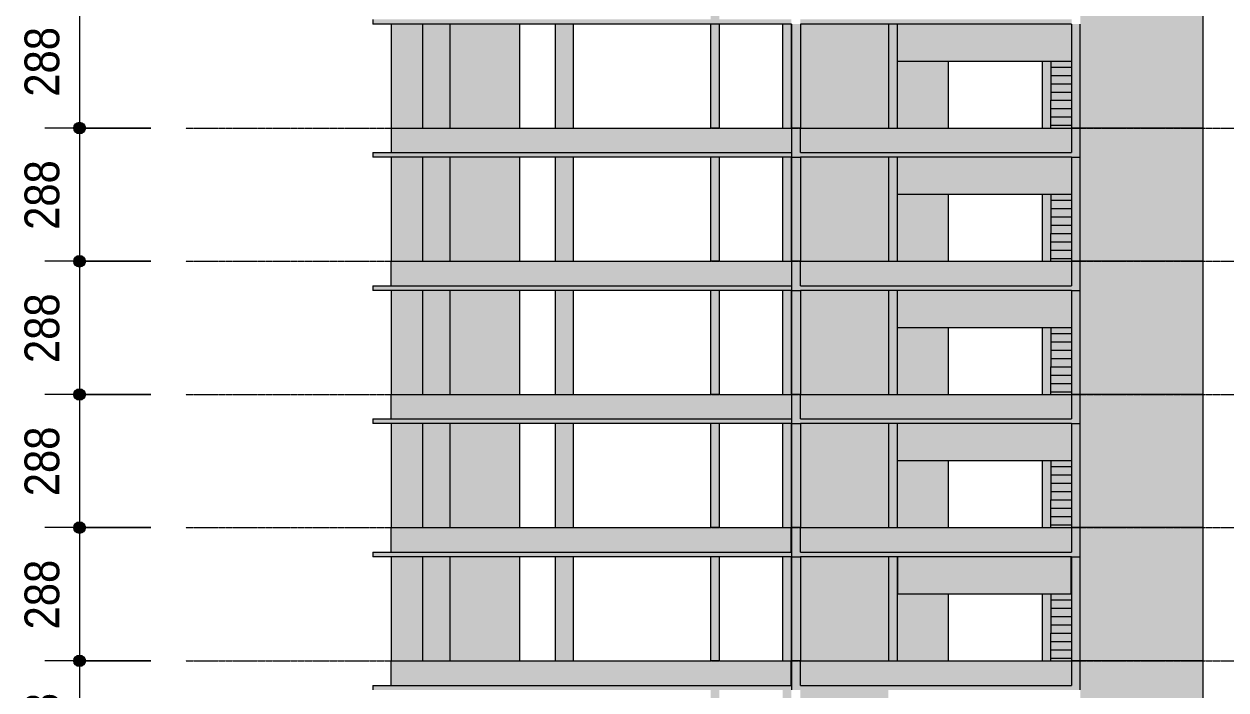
# Model space of a CAD drawing. Header units: centimetres. Extents: x -1968 to 25888, y -1244 to 84208.
# Drawn here: x 12462 to 15060, y 79098 to 80538 of the extents above; entities that cross this region are included whole.
import ezdxf

# ---------------------------------------------------------------- set-up
doc = ezdxf.new("R2010")
doc.units = ezdxf.units.CM
doc.linetypes.add('Centro', pattern=[3.175, 0.635, -0.47625, 1.5875, -0.47625])
for name, color, linetype, lineweight in [('A-ANNO-DIMS', 7, 'Continuous', 9), ('A-ANNO-DIMS-500', 7, 'Continuous', 9), ('A-FLOR', 7, 'Continuous', 18), ('A-FLOR-LEVL', 7, 'Continuous', 9), ('S-BEAM', 7, 'Continuous', 18), ('S-COLS', 7, 'Continuous', 18), ('S-STRS', 7, 'Continuous', 9)]:
    doc.layers.add(name, color=color, linetype=linetype, lineweight=lineweight)
doc.styles.add('Fira Sans_4', font='', dxfattribs={"width": 0.9, "height": 75})
doc.styles.get('Fira Sans_4').set_extended_font_data('Fira Sans')
doc.dimstyles.new('PED_R80_1_5mm_ACIMA_As_ESQ__R00_7', dxfattribs={"dimscale": 30.48, "dimtxt": 102.298456, "dimasz": 3.28084, "dimexe": 2.46063, "dimexo": 2.46063, "dimgap": 0.492126, "dimtad": 1, "dimdec": 1, "dimrnd": 0.5, "dimdsep": 46, "dimtxsty": 'Fira Sans_4', "dimblk1": 'DOTSMALL', "dimblk2": 'DOTSMALL', "dimsah": 1, "dimcen": 0.09, "dimdle": 4.92126, "dimazin": 0, "dimtfac": 1, "dimtdec": 4, "dimtix": 1, "dimtmove": 0, "dimatfit": 3, "dimfxl": 1, "dimtvp": 1, "dimtolj": 1, "dimtzin": 0, "dimarcsym": 2})

# ---------------------------------------------------------------- blocks, each defined once
blk = doc.blocks.new('DIMBLOCK426-CT103 - CORTE ESQ_ TIPO')
at = {"layer": 'A-ANNO-DIMS-500', "true_color": 0x000032}
h = blk.add_hatch(color=178, dxfattribs=at)
edge = h.paths.add_edge_path(flags=0)
edge.add_arc((12582.5, 80601), 12.5, 0, 360)
h = blk.add_hatch(color=178, dxfattribs=at)
edge = h.paths.add_edge_path(flags=0)
edge.add_arc((12582.5, 80313), 12.5, 0, 360)
at = {"layer": 'A-ANNO-DIMS-500', "color": 178, "true_color": 0x000032}
for p, q in [((12736.8, 80601), (12507.5, 80601)), ((12582.5, 80601), (12582.5, 80313)), ((12582.5, 80601), (12736.8, 80601)), ((12736.8, 80313), (12507.5, 80313)), ((12582.5, 80313), (12736.8, 80313))]:
    blk.add_line(p, q, dxfattribs=at)
for centre in [(12582.5, 80601), (12582.5, 80313)]:
    blk.add_circle(centre, 12.5, dxfattribs=at)
at = {"layer": 'A-ANNO-DIMS-500', "color": 0, "insert": (12463.6, 80380.9), "char_height": 75, "width": 182.563, "attachment_point": 1, "rotation": 90, "line_spacing_factor": 1.049215, "style": 'Fira Sans_4'}
blk.add_mtext('288', dxfattribs=at)
blk = doc.blocks.new('_DotSmall')
at = {"color": 0, "linetype": 'ByBlock', "const_width": 0.5}
blk.add_lwpolyline([(-0.0625, 0, 1), (0.0625, 0, 1)], format="xyb", close=True, dxfattribs=at)
blk = doc.blocks.new('DIMBLOCK427-CT103 - CORTE ESQ_ TIPO')
at = {"layer": 'A-ANNO-DIMS-500', "true_color": 0x000032}
h = blk.add_hatch(color=178, dxfattribs=at)
edge = h.paths.add_edge_path(flags=0)
edge.add_arc((12582.5, 80313), 12.5, 0, 360)
h = blk.add_hatch(color=178, dxfattribs=at)
edge = h.paths.add_edge_path(flags=0)
edge.add_arc((12582.5, 80025), 12.5, 0, 360)
at = {"layer": 'A-ANNO-DIMS-500', "color": 178, "true_color": 0x000032}
for p, q in [((12736.8, 80313), (12507.5, 80313)), ((12582.5, 80313), (12582.5, 80025)), ((12582.5, 80313), (12736.8, 80313)), ((12736.8, 80025), (12507.5, 80025)), ((12582.5, 80025), (12736.8, 80025))]:
    blk.add_line(p, q, dxfattribs=at)
for centre in [(12582.5, 80313), (12582.5, 80025)]:
    blk.add_circle(centre, 12.5, dxfattribs=at)
at = {"layer": 'A-ANNO-DIMS-500', "color": 0, "insert": (12463.6, 80092.9), "char_height": 75, "width": 182.563, "attachment_point": 1, "rotation": 90, "line_spacing_factor": 1.049215, "style": 'Fira Sans_4'}
blk.add_mtext('288', dxfattribs=at)
blk = doc.blocks.new('DIMBLOCK428-CT103 - CORTE ESQ_ TIPO')
at = {"layer": 'A-ANNO-DIMS-500', "true_color": 0x000032}
h = blk.add_hatch(color=178, dxfattribs=at)
edge = h.paths.add_edge_path(flags=0)
edge.add_arc((12582.5, 80025), 12.5, 0, 360)
h = blk.add_hatch(color=178, dxfattribs=at)
edge = h.paths.add_edge_path(flags=0)
edge.add_arc((12582.5, 79737), 12.5, 0, 360)
at = {"layer": 'A-ANNO-DIMS-500', "color": 178, "true_color": 0x000032}
for p, q in [((12736.8, 80025), (12507.5, 80025)), ((12582.5, 80025), (12582.5, 79737)), ((12582.5, 80025), (12736.8, 80025)), ((12736.8, 79737), (12507.5, 79737)), ((12582.5, 79737), (12736.8, 79737))]:
    blk.add_line(p, q, dxfattribs=at)
for centre in [(12582.5, 80025), (12582.5, 79737)]:
    blk.add_circle(centre, 12.5, dxfattribs=at)
at = {"layer": 'A-ANNO-DIMS-500', "color": 0, "insert": (12463.6, 79804.9), "char_height": 75, "width": 182.563, "attachment_point": 1, "rotation": 90, "line_spacing_factor": 1.049215, "style": 'Fira Sans_4'}
blk.add_mtext('288', dxfattribs=at)
blk = doc.blocks.new('DIMBLOCK429-CT103 - CORTE ESQ_ TIPO')
at = {"layer": 'A-ANNO-DIMS-500', "true_color": 0x000032}
h = blk.add_hatch(color=178, dxfattribs=at)
edge = h.paths.add_edge_path(flags=0)
edge.add_arc((12582.5, 79737), 12.5, 0, 360)
h = blk.add_hatch(color=178, dxfattribs=at)
edge = h.paths.add_edge_path(flags=0)
edge.add_arc((12582.5, 79449), 12.5, 0, 360)
at = {"layer": 'A-ANNO-DIMS-500', "color": 178, "true_color": 0x000032}
for p, q in [((12736.8, 79737), (12507.5, 79737)), ((12582.5, 79737), (12582.5, 79449)), ((12582.5, 79737), (12736.8, 79737)), ((12736.8, 79449), (12507.5, 79449)), ((12582.5, 79449), (12736.8, 79449))]:
    blk.add_line(p, q, dxfattribs=at)
for centre in [(12582.5, 79737), (12582.5, 79449)]:
    blk.add_circle(centre, 12.5, dxfattribs=at)
at = {"layer": 'A-ANNO-DIMS-500', "color": 0, "insert": (12463.6, 79516.9), "char_height": 75, "width": 182.563, "attachment_point": 1, "rotation": 90, "line_spacing_factor": 1.049215, "style": 'Fira Sans_4'}
blk.add_mtext('288', dxfattribs=at)
blk = doc.blocks.new('DIMBLOCK430-CT103 - CORTE ESQ_ TIPO')
at = {"layer": 'A-ANNO-DIMS-500', "true_color": 0x000032}
h = blk.add_hatch(color=178, dxfattribs=at)
edge = h.paths.add_edge_path(flags=0)
edge.add_arc((12582.5, 79449), 12.5, 0, 360)
h = blk.add_hatch(color=178, dxfattribs=at)
edge = h.paths.add_edge_path(flags=0)
edge.add_arc((12582.5, 79161), 12.5, 0, 360)
at = {"layer": 'A-ANNO-DIMS-500', "color": 178, "true_color": 0x000032}
for p, q in [((12736.8, 79449), (12507.5, 79449)), ((12582.5, 79449), (12582.5, 79161)), ((12582.5, 79449), (12736.8, 79449)), ((12736.8, 79161), (12507.5, 79161)), ((12582.5, 79161), (12736.8, 79161))]:
    blk.add_line(p, q, dxfattribs=at)
for centre in [(12582.5, 79449), (12582.5, 79161)]:
    blk.add_circle(centre, 12.5, dxfattribs=at)
at = {"layer": 'A-ANNO-DIMS-500', "color": 0, "insert": (12463.6, 79228.9), "char_height": 75, "width": 182.563, "attachment_point": 1, "rotation": 90, "line_spacing_factor": 1.049215, "style": 'Fira Sans_4'}
blk.add_mtext('288', dxfattribs=at)
blk = doc.blocks.new('DIMBLOCK431-CT103 - CORTE ESQ_ TIPO')
at = {"layer": 'A-ANNO-DIMS-500', "true_color": 0x000032}
h = blk.add_hatch(color=178, dxfattribs=at)
edge = h.paths.add_edge_path(flags=0)
edge.add_arc((12582.5, 79161), 12.5, 0, 360)
h = blk.add_hatch(color=178, dxfattribs=at)
edge = h.paths.add_edge_path(flags=0)
edge.add_arc((12582.5, 78873), 12.5, 0, 360)
at = {"layer": 'A-ANNO-DIMS-500', "color": 178, "true_color": 0x000032}
for p, q in [((12736.8, 79161), (12507.5, 79161)), ((12582.5, 79161), (12582.5, 78873)), ((12582.5, 79161), (12736.8, 79161)), ((12736.8, 78873), (12507.5, 78873)), ((12582.5, 78873), (12736.8, 78873))]:
    blk.add_line(p, q, dxfattribs=at)
for centre in [(12582.5, 79161), (12582.5, 78873)]:
    blk.add_circle(centre, 12.5, dxfattribs=at)
at = {"layer": 'A-ANNO-DIMS-500', "color": 0, "insert": (12463.6, 78940.9), "char_height": 75, "width": 182.563, "attachment_point": 1, "rotation": 90, "line_spacing_factor": 1.049215, "style": 'Fira Sans_4'}
blk.add_mtext('288', dxfattribs=at)

msp = doc.modelspace()

# ---------------------------------------------------------------- hatches: boundary and pattern name
at = {"layer": 'A-FLOR', "true_color": 0xff8040}
for points in [[(13565.39, 80538), (14121.05, 80538), (14120.55, 80548), (13216.05, 80548), (13216.05, 80538), (13534.1, 80538)], [(14694.52, 80538), (14726.05, 80538), (14726.05, 80548), (14140.05, 80548), (14140.05, 80538), (14579.47, 80538)], [(13565.39, 80250), (14121.05, 80250), (14120.55, 80260), (13216.05, 80260), (13216.05, 80250), (13534.05, 80250)], [(14726.05, 80250), (14726.05, 80260), (14140.05, 80260), (14140.05, 80250), (14694.52, 80250)], [(13565.39, 79962), (14121.05, 79962), (14120.55, 79972), (13216.05, 79972), (13216.05, 79962), (13534.1, 79962)], [(14694.52, 79962), (14726.05, 79962), (14726.05, 79972), (14140.05, 79972), (14140.05, 79962), (14579.47, 79962)], [(14121.05, 79674), (14120.55, 79684), (13216.05, 79684), (13216.05, 79674), (14120.55, 79674)], [(14330.55, 79674), (14726.05, 79674), (14726.05, 79684), (14140.05, 79684), (14140.05, 79674), (14318.14, 79674)], [(14121.05, 79386), (14120.55, 79396), (13216.05, 79396), (13216.05, 79386), (14120.55, 79386)], [(14140.05, 79386), (14726.05, 79386), (14726.05, 79396), (14140.05, 79396)], [(14121.05, 79098), (14120.55, 79108), (13216.05, 79108), (13216.05, 79098), (14120.55, 79098)], [(14694.52, 79098), (14726.05, 79098), (14726.05, 79108), (14140.05, 79108), (14140.05, 79098), (14506.33, 79098)]]:
    msp.add_hatch(color=11, dxfattribs=at).paths.add_polyline_path(points, flags=0)
at = {"layer": 'S-BEAM', "true_color": 0xff8040}
for points in [[(14459.55, 80458), (14726.05, 80458), (14726.05, 80538), (14349.55, 80538), (14349.55, 80458), (14378.13, 80458)], [(13275.05, 80260), (13275.05, 80313), (13256.05, 80313), (13256.05, 80260)], [(13534.05, 80260), (13946.05, 80260), (13946.05, 80313), (13275.05, 80313), (13275.05, 80260), (13377.21, 80260)], [(13965.05, 80260), (14121.05, 80260), (14120.55, 80313), (13965.05, 80313)], [(14129.96, 80250), (14140.05, 80250), (14140.05, 80313), (14121.05, 80313), (14121.05, 80250)], [(14726.05, 80260), (14726.05, 80313), (14140.05, 80313), (14140.05, 80260), (14694.52, 80260)], [(14726.05, 80250), (14745.05, 80250), (14745.05, 80313), (14726.05, 80313), (14726.05, 80260)], [(14506.33, 80170), (14726.05, 80170), (14726.05, 80250), (14349.55, 80250), (14349.55, 80170), (14459.55, 80170)], [(13275.05, 79972), (13275.05, 80025), (13256.05, 80025), (13256.05, 79972)], [(13534.05, 79972), (13946.05, 79972), (13946.05, 80025), (13275.05, 80025), (13275.05, 79972), (13377.21, 79972)], [(14120.55, 79972), (14121.05, 79972), (14120.55, 80025), (13965.05, 80025), (13965.05, 79972)], [(14140.05, 79962), (14140.05, 80025), (14121.05, 80025), (14121.05, 79962), (14129.96, 79962)], [(14349.55, 79972), (14726.05, 79972), (14726.05, 80025), (14140.05, 80025), (14140.05, 79972), (14330.55, 79972)], [(14745.05, 79962), (14745.05, 80025), (14726.05, 80025), (14726.05, 79962)], [(14506.33, 79882), (14726.05, 79882), (14726.05, 79962), (14349.55, 79962), (14349.55, 79882), (14459.55, 79882)], [(13256.05, 79684), (13275.05, 79684), (13275.05, 79737), (13256.05, 79737)], [(13941.77, 79684), (13946.05, 79684), (13946.05, 79737), (13275.05, 79737), (13275.05, 79684), (13565.39, 79684)], [(14120.55, 79684), (14121.05, 79684), (14120.55, 79737), (13965.05, 79737), (13965.05, 79684)], [(14129.96, 79674), (14140.05, 79674), (14140.05, 79737), (14121.05, 79737), (14121.05, 79674)], [(14408.94, 79684), (14726.05, 79684), (14726.05, 79737), (14140.05, 79737), (14140.05, 79684), (14349.55, 79684)], [(14745.05, 79674), (14745.05, 79737), (14726.05, 79737), (14726.05, 79674)], [(14459.55, 79594), (14726.05, 79594), (14726.05, 79674), (14349.55, 79674), (14349.55, 79594), (14378.13, 79594)], [(13275.05, 79396), (13275.05, 79449), (13256.05, 79449), (13256.05, 79396)], [(13941.77, 79396), (13946.05, 79396), (13946.05, 79449), (13275.05, 79449), (13275.05, 79396), (13565.39, 79396)], [(14119.78, 79396), (14119.78, 79449), (13965.05, 79449), (13965.05, 79396)], [(14121.05, 79386), (14140.05, 79386), (14140.05, 79449), (14121.05, 79449), (14121.05, 79396)], [(14506.33, 79396), (14726.05, 79396), (14726.05, 79449), (14140.05, 79449), (14140.05, 79396), (14469.73, 79396)], [(14745.05, 79386), (14745.05, 79449), (14726.05, 79449), (14726.05, 79386)], [(14459.55, 79306), (14724.78, 79306), (14724.78, 79386), (14350.82, 79386), (14350.82, 79306), (14378.13, 79306)], [(13275.05, 79108), (13275.05, 79161), (13256.05, 79161), (13256.05, 79108)], [(13941.77, 79108), (13946.05, 79108), (13946.05, 79161), (13275.05, 79161), (13275.05, 79108), (13565.39, 79108)], [(14119.78, 79108), (14119.78, 79161), (13965.05, 79161), (13965.05, 79108)], [(14121.05, 79098), (14140.05, 79098), (14140.05, 79161), (14121.05, 79161), (14121.05, 79108)], [(14318.14, 79108), (14726.05, 79108), (14726.05, 79161), (14140.05, 79161), (14140.05, 79108), (14211.55, 79108)], [(14745.05, 79098), (14745.05, 79161), (14726.05, 79161), (14726.05, 79098)]]:
    msp.add_hatch(color=11, dxfattribs=at).paths.add_polyline_path(points, flags=0)
at = {"layer": 'S-COLS', "true_color": 0xff8040}
h = msp.add_hatch(color=11, dxfattribs=at)
h.paths.add_polyline_path([(13965.05, 80313), (13965.05, 80538), (13946.05, 80538), (13946.05, 80313)], flags=0)
h.paths.add_polyline_path([(13965.05, 80548), (13965.05, 80601), (13946.05, 80601), (13946.05, 80548)], flags=0)
for points in [[(14882.7, 80313), (15009.55, 80313), (15009.55, 80601), (14745.05, 80601), (14745.05, 80313)], [(13323.55, 80313), (13353.55, 80313), (13353.55, 80538), (13323.64, 80538), (13323.57, 80370.08)], [(13374.68, 80313), (13383.55, 80313), (13382.97, 80538), (13353.55, 80538), (13353.65, 80313), (13370.21, 80313)], [(13650.05, 80313), (13650.05, 80538), (13610.05, 80538), (13610.05, 80313), (13610.88, 80313)], [(14120.55, 80313), (14120.55, 80538), (14101.55, 80538), (14101.55, 80313)], [(14140.05, 80313), (14140.05, 80538), (14121.05, 80538), (14121.05, 80313), (14129.96, 80313)], [(14349.55, 80313), (14349.55, 80538), (14330.55, 80538), (14330.55, 80313)], [(14745.05, 80313), (14745.05, 80538), (14726.05, 80538), (14726.05, 80313)], [(14349.55, 80313), (14459.55, 80313), (14459.55, 80458), (14349.55, 80458), (14349.55, 80370.08)], [(14681.55, 80313), (14681.55, 80458), (14662.55, 80458), (14662.55, 80313)], [(14681.55, 80445), (14726.05, 80445), (14726.05, 80458), (14681.55, 80458)], [(14882.7, 80025), (15009.55, 80025), (15009.55, 80313), (14745.05, 80313), (14745.05, 80025)], [(13323.55, 80025), (13353.55, 80025), (13353.55, 80250), (13323.64, 80250), (13323.62, 80185.74)], [(13374.76, 80025), (13383.55, 80025), (13382.97, 80250), (13353.55, 80250), (13353.65, 80025), (13374.68, 80025)], [(13610.88, 80025), (13650.05, 80025), (13650.05, 80250), (13610.05, 80250), (13610.05, 80025)], [(14120.55, 80025), (14120.55, 80250), (14101.55, 80250), (14101.55, 80025)], [(14121.05, 80025), (14140.05, 80025), (14140.05, 80250), (14121.05, 80250)], [(14349.55, 80025), (14349.55, 80250), (14330.55, 80250), (14330.55, 80025)], [(14745.05, 80025), (14745.05, 80250), (14726.05, 80250), (14726.05, 80025)], [(14459.55, 80025), (14459.55, 80170), (14349.55, 80170), (14349.55, 80025)], [(14662.55, 80025), (14681.55, 80025), (14681.55, 80170), (14662.55, 80170)], [(14681.55, 80157), (14726.05, 80157), (14726.05, 80170), (14681.55, 80170)], [(15009.55, 79737), (15009.55, 80025), (14745.05, 80025), (14745.05, 79737), (14882.7, 79737)], [(13323.55, 79737), (13353.55, 79737), (13353.55, 79962), (13323.64, 79962), (13323.58, 79817.07)], [(13374.68, 79737), (13383.55, 79737), (13382.97, 79962), (13353.55, 79962), (13353.65, 79737), (13370.21, 79737)], [(13610.88, 79737), (13650.05, 79737), (13650.05, 79962), (13610.05, 79962), (13610.05, 79737)], [(14120.55, 79737), (14120.55, 79962), (14101.55, 79962), (14101.55, 79737)], [(14121.05, 79737), (14140.05, 79737), (14140.05, 79962), (14121.05, 79962), (14121.05, 79817.07)], [(14349.55, 79737), (14349.55, 79962), (14330.55, 79962), (14330.55, 79737)], [(14745.05, 79737), (14745.05, 79962), (14726.05, 79962), (14726.05, 79737)], [(14459.55, 79737), (14459.55, 79882), (14349.55, 79882), (14349.55, 79737)], [(14662.55, 79737), (14681.55, 79737), (14681.55, 79882), (14662.55, 79882)], [(14681.55, 79869), (14726.05, 79869), (14726.05, 79882), (14681.55, 79882)], [(15009.55, 79449), (15009.55, 79449), (15009.55, 79737), (14745.05, 79737), (14745.05, 79449), (14882.7, 79449)], [(13323.55, 79449), (13353.55, 79449), (13353.55, 79674), (13323.55, 79674), (13323.55, 79619.37)], [(13378.49, 79449), (13383.55, 79449), (13382.97, 79674), (13353.55, 79674), (13353.65, 79449), (13378.43, 79449)], [(13650.05, 79449), (13650.05, 79674), (13610.05, 79674), (13610.05, 79449), (13610.88, 79449)], [(14101.55, 79449), (14120.55, 79449), (14120.55, 79674), (14101.55, 79674), (14101.55, 79632.74)], [(14121.05, 79449), (14140.05, 79449), (14140.05, 79674), (14121.05, 79674), (14121.05, 79632.74)], [(14330.55, 79449), (14349.55, 79449), (14349.55, 79674), (14330.55, 79674), (14330.55, 79547.25)], [(14745.05, 79449), (14745.05, 79674), (14726.05, 79674), (14726.05, 79449)], [(14349.55, 79449), (14459.55, 79449), (14459.55, 79594), (14349.55, 79594), (14349.55, 79565.92)], [(14662.55, 79449), (14681.55, 79449), (14681.55, 79594), (14662.55, 79594)], [(14681.55, 79581), (14726.05, 79581), (14726.05, 79594), (14681.55, 79594)], [(15009.55, 79161), (15009.55, 79449), (14745.05, 79449), (14745.05, 79161), (14882.7, 79161)], [(13323.55, 79161), (13353.55, 79161), (13353.55, 79386), (13323.64, 79386), (13323.59, 79264.07)], [(13378.43, 79161), (13383.55, 79161), (13382.97, 79386), (13353.55, 79386), (13353.55, 79161), (13377.21, 79161)], [(13610.88, 79161), (13650.05, 79161), (13650.05, 79386), (13610.05, 79386), (13610.05, 79161)], [(14121.05, 79161), (14140.05, 79161), (14140.05, 79386), (14121.05, 79385.68), (14121.05, 79264.07)], [(14330.55, 79161), (14349.55, 79161), (14349.55, 79386), (14330.55, 79386), (14330.55, 79259.25)], [(14350.82, 79161), (14459.55, 79161), (14459.55, 79306), (14350.82, 79306), (14350.82, 79386), (14349.55, 79386), (14349.55, 79161)], [(14726.05, 79293), (14726.05, 79386), (14724.78, 79386), (14724.78, 79306), (14681.55, 79306), (14681.55, 79293), (14724.78, 79293)], [(14745.05, 79161), (14745.05, 79386), (14726.05, 79386), (14726.05, 79161)], [(14681.55, 79161), (14681.55, 79306), (14662.55, 79306), (14662.55, 79161)], [(14882.7, 78873), (15009.55, 78873), (15009.55, 79161), (14745.05, 79161), (14745.05, 78873)]]:
    msp.add_hatch(color=11, dxfattribs=at).paths.add_polyline_path(points, flags=0)
h = msp.add_hatch(color=11, dxfattribs=at)
h.paths.add_polyline_path([(13256.05, 80313), (13323.55, 80313), (13323.55, 80538), (13256.05, 80537.72), (13256.05, 80370.08)], flags=0)
h.paths.add_polyline_path([(13383.55, 80313), (13534.05, 80313), (13534.05, 80538), (13383.55, 80538), (13383.55, 80370.08)], flags=0)
h = msp.add_hatch(color=11, dxfattribs=at)
h.paths.add_polyline_path([(14120.55, 80313), (14121.05, 80313), (14120.55, 80370.08)], flags=0)
h.paths.add_polyline_path([(14330.55, 80313), (14330.55, 80538), (14140.05, 80538), (14140.05, 80313), (14318.14, 80313)], flags=0)
h = msp.add_hatch(color=11, dxfattribs=at)
h.paths.add_polyline_path([(13946.05, 80025), (13965.05, 80025), (13965.05, 80250), (13946.05, 80250)], flags=0)
h.paths.add_polyline_path([(13965.05, 80260), (13965.05, 80313), (13946.05, 80313), (13946.05, 80260)], flags=0)
h = msp.add_hatch(color=11, dxfattribs=at)
h.paths.add_polyline_path([(13275.05, 80025), (13323.55, 80025), (13323.55, 80250), (13256.05, 80249.72), (13256.05, 80025)], flags=0)
h.paths.add_polyline_path([(13534.05, 80025), (13534.05, 80250), (13383.55, 80250), (13383.55, 80025)], flags=0)
h = msp.add_hatch(color=11, dxfattribs=at)
h.paths.add_polyline_path([(14120.55, 80025), (14121.05, 80025.37), (14120.55, 80026.39)], flags=0)
h.paths.add_polyline_path([(14330.55, 80025), (14330.55, 80250), (14140.05, 80250), (14140.05, 80025), (14318.14, 80025)], flags=0)
h = msp.add_hatch(color=11, dxfattribs=at)
h.paths.add_polyline_path([(13965.05, 79737), (13965.05, 79962), (13946.05, 79962), (13946.05, 79737)], flags=0)
h.paths.add_polyline_path([(13965.05, 79972), (13965.05, 80025), (13946.05, 80025), (13946.05, 79972)], flags=0)
h = msp.add_hatch(color=11, dxfattribs=at)
h.paths.add_polyline_path([(13275.05, 79737), (13323.55, 79737), (13323.55, 79962), (13256.05, 79961.72), (13256.05, 79737)], flags=0)
h.paths.add_polyline_path([(13534.05, 79737), (13534.05, 79962), (13383.55, 79962), (13383.55, 79737)], flags=0)
h = msp.add_hatch(color=11, dxfattribs=at)
h.paths.add_polyline_path([(14120.55, 79737), (14121.05, 79737.37), (14120.55, 79817.07)], flags=0)
h.paths.add_polyline_path([(14145.48, 79737), (14330.55, 79737), (14330.55, 79962), (14140.05, 79962), (14140.05, 79737)], flags=0)
h = msp.add_hatch(color=11, dxfattribs=at)
h.paths.add_polyline_path([(13965.05, 79449), (13965.05, 79674), (13946.05, 79674), (13946.05, 79449)], flags=0)
h.paths.add_polyline_path([(13965.05, 79684), (13965.05, 79737), (13946.05, 79737), (13946.05, 79684)], flags=0)
h = msp.add_hatch(color=11, dxfattribs=at)
h.paths.add_polyline_path([(13275.05, 79449), (13323.55, 79449), (13323.55, 79674), (13256.05, 79673.72), (13256.05, 79449)], flags=0)
h.paths.add_polyline_path([(13534.04, 79449), (13534.05, 79449), (13534.05, 79674), (13383.55, 79674), (13383.55, 79449)], flags=0)
h = msp.add_hatch(color=11, dxfattribs=at)
h.paths.add_polyline_path([(14120.55, 79449), (14121.05, 79449.37), (14120.55, 79632.74)], flags=0)
h.paths.add_polyline_path([(14318.14, 79449), (14330.55, 79449), (14330.55, 79674), (14140.05, 79674), (14140.05, 79449), (14211.55, 79449)], flags=0)
h = msp.add_hatch(color=11, dxfattribs=at)
h.paths.add_polyline_path([(13965.05, 79161), (13965.05, 79386), (13946.05, 79386), (13946.05, 79161)], flags=0)
h.paths.add_polyline_path([(13946.05, 79396), (13965.05, 79396), (13965.05, 79449), (13946.05, 79449)], flags=0)
h = msp.add_hatch(color=11, dxfattribs=at)
h.paths.add_polyline_path([(14119.78, 79161), (14120.55, 79161), (14120.55, 79386), (14101.55, 79386), (14101.55, 79161)], flags=0)
h.paths.add_polyline_path([(14120.55, 79396), (14120.55, 79449), (14119.78, 79448.43), (14119.78, 79396)], flags=0)
h = msp.add_hatch(color=11, dxfattribs=at)
h.paths.add_polyline_path([(14120.55, 79161), (14121.05, 79161.37), (14120.55, 79264.07)], flags=0)
h.paths.add_polyline_path([(14211.55, 79161), (14330.55, 79161), (14330.55, 79386), (14140.05, 79386), (14140.05, 79161), (14145.48, 79161)], flags=0)
h.paths.add_polyline_path([(14120.55, 79396), (14121.05, 79396), (14120.55, 79435)], flags=0)
h = msp.add_hatch(color=11, dxfattribs=at)
h.paths.add_polyline_path([(13256.05, 79161), (13323.55, 79161), (13323.55, 79386), (13256.05, 79386), (13256.05, 79264.07)], flags=0)
h.paths.add_polyline_path([(13534.04, 79161), (13534.05, 79161), (13534.05, 79386), (13383.55, 79386), (13383.55, 79161)], flags=0)
h = msp.add_hatch(color=11, dxfattribs=at)
h.paths.add_polyline_path([(13965.05, 78873), (13965.05, 79098), (13946.05, 79098), (13946.05, 78873)], flags=0)
h.paths.add_polyline_path([(13965.05, 79108), (13965.05, 79161), (13946.05, 79161), (13946.05, 79108)], flags=0)
h = msp.add_hatch(color=11, dxfattribs=at)
h.paths.add_polyline_path([(14119.78, 78873), (14120.55, 78873), (14120.55, 79098), (14101.55, 79098), (14101.55, 78873)], flags=0)
h.paths.add_polyline_path([(14120.55, 79108), (14120.55, 79161), (14119.78, 79160.43), (14119.78, 79108)], flags=0)
h = msp.add_hatch(color=11, dxfattribs=at)
h.paths.add_polyline_path([(14120.55, 78873), (14121.05, 78873.37), (14120.55, 78895.4)], flags=0)
h.paths.add_polyline_path([(14211.55, 78873), (14330.55, 78873), (14330.55, 79098), (14140.05, 79098), (14140.05, 78873), (14145.48, 78873)], flags=0)
h.paths.add_polyline_path([(14120.55, 79108), (14121.05, 79108), (14120.55, 79147)], flags=0)
at = {"layer": 'S-STRS', "true_color": 0xc0c0c0}
for points in [[(14726.05, 80427), (14726.05, 80445), (14681.55, 80445), (14681.55, 80427), (14694.52, 80427)], [(14694.52, 80409), (14726.05, 80409), (14726.05, 80427), (14681.55, 80427), (14681.55, 80409)], [(14694.52, 80391), (14726.05, 80391), (14726.05, 80409), (14681.55, 80409), (14681.55, 80391)], [(14681.55, 80373), (14726.05, 80373), (14726.05, 80391), (14681.55, 80391)], [(14726.05, 80355), (14726.05, 80373), (14681.55, 80373), (14681.55, 80355), (14694.52, 80355)], [(14694.52, 80337), (14726.05, 80337), (14726.05, 80355), (14681.55, 80355), (14681.55, 80337)], [(14694.52, 80319), (14726.05, 80319), (14726.05, 80337), (14681.55, 80337), (14681.55, 80319)], [(14990.55, 80313), (14990.55, 80313), (14941.55, 80313)], [(14726.05, 80139), (14726.05, 80157), (14681.55, 80157), (14681.55, 80139), (14694.52, 80139)], [(14694.52, 80121), (14726.05, 80121), (14726.05, 80139), (14681.55, 80139), (14681.55, 80121)], [(14694.52, 80103), (14726.05, 80103), (14726.05, 80121), (14681.55, 80121), (14681.55, 80103)], [(14694.52, 80085), (14726.05, 80085), (14726.05, 80103), (14681.55, 80103), (14681.55, 80085)], [(14694.52, 80067), (14726.05, 80067), (14726.05, 80085), (14681.55, 80085), (14681.55, 80067)], [(14694.52, 80049), (14726.05, 80049), (14726.05, 80067), (14681.55, 80067), (14681.55, 80049)], [(14694.52, 80031), (14726.05, 80031), (14726.05, 80049), (14681.55, 80049), (14681.55, 80031)], [(14990.55, 80025), (14990.55, 80025), (14941.55, 80025)], [(14726.05, 79851), (14726.05, 79869), (14681.55, 79869), (14681.55, 79851), (14694.52, 79851)], [(14681.55, 79833), (14726.05, 79833), (14726.05, 79851), (14681.55, 79851)], [(14694.52, 79815), (14726.05, 79815), (14726.05, 79833), (14681.55, 79833), (14681.55, 79815)], [(14694.52, 79797), (14726.05, 79797), (14726.05, 79815), (14681.55, 79815), (14681.55, 79797)], [(14694.52, 79779), (14726.05, 79779), (14726.05, 79797), (14681.55, 79797), (14681.55, 79779)], [(14694.52, 79761), (14726.05, 79761), (14726.05, 79779), (14681.55, 79779), (14681.55, 79761)], [(14694.52, 79743), (14726.05, 79743), (14726.05, 79761), (14681.55, 79761), (14681.55, 79743)], [(14681.55, 79737), (14726.05, 79737), (14726.05, 79743), (14681.55, 79743)], [(14694.52, 79563), (14726.05, 79563), (14726.05, 79581), (14681.55, 79581), (14681.55, 79563)], [(14726.05, 79545), (14726.05, 79563), (14681.55, 79563), (14681.55, 79545), (14724.78, 79545)], [(14726.05, 79527), (14726.05, 79545), (14681.55, 79545), (14681.55, 79527), (14724.78, 79527)], [(14726.05, 79509), (14726.05, 79527), (14681.55, 79527), (14681.55, 79509), (14724.78, 79509)], [(14726.05, 79491), (14726.05, 79509), (14681.55, 79509), (14681.55, 79491), (14724.78, 79491)], [(14726.05, 79473), (14726.05, 79491), (14681.55, 79491), (14681.55, 79473), (14724.78, 79473)], [(14726.05, 79455), (14726.05, 79473), (14681.55, 79473), (14681.55, 79455), (14724.78, 79455)], [(14681.55, 79449), (14726.05, 79449), (14726.05, 79455), (14681.55, 79455)], [(14694.52, 79275), (14726.05, 79275), (14726.05, 79293), (14681.55, 79293), (14681.55, 79275)], [(14724.78, 79257), (14726.05, 79257), (14726.05, 79275), (14681.55, 79275), (14681.55, 79257), (14694.52, 79257)], [(14726.05, 79239), (14726.05, 79257), (14681.55, 79257), (14681.55, 79239), (14724.78, 79239)], [(14726.05, 79221), (14726.05, 79239), (14681.55, 79239), (14681.55, 79221), (14724.78, 79221)], [(14726.05, 79203), (14726.05, 79221), (14681.55, 79221), (14681.55, 79203), (14724.78, 79203)], [(14726.05, 79185), (14726.05, 79203), (14681.55, 79203), (14681.55, 79185), (14724.78, 79185)], [(14726.05, 79167), (14726.05, 79185), (14681.55, 79185), (14681.55, 79167), (14724.78, 79167)], [(14694.52, 79161), (14726.05, 79161), (14726.05, 79167), (14681.55, 79167), (14681.55, 79161)]]:
    msp.add_hatch(color=9, dxfattribs=at).paths.add_polyline_path(points, flags=0)
h = msp.add_hatch(color=9, dxfattribs=at)
h.paths.add_polyline_path([(14941.55, 80313), (14941.55, 80313), (14882.7, 80313)], flags=0)
h.paths.add_polyline_path([(14726.05, 80313), (14726.05, 80319), (14681.55, 80319), (14681.55, 80313), (14694.52, 80313)], flags=0)
h = msp.add_hatch(color=9, dxfattribs=at)
h.paths.add_polyline_path([(14941.55, 80025), (14941.55, 80025), (14882.7, 80025)], flags=0)
h.paths.add_polyline_path([(14681.55, 80025), (14726.05, 80025), (14726.05, 80031), (14681.55, 80031)], flags=0)

# ---------------------------------------------------------------- linework, layer by layer
at = {"layer": 'A-FLOR', "lineweight": 9}
for p, q in [((13216.05, 80548), (13216.05, 80538)), ((14121.05, 80538), (13216.05, 80538)), ((14726.05, 80538), (14140.05, 80538)), ((13216.05, 80260), (14121.05, 80260)), ((13216.05, 80260), (13216.05, 80250)), ((14140.05, 80260), (14726.05, 80260)), ((14121.05, 80250), (13216.05, 80250)), ((14726.05, 80250), (14140.05, 80250)), ((13216.05, 79972), (14121.05, 79972)), ((13216.05, 79972), (13216.05, 79962)), ((14140.05, 79972), (14726.05, 79972)), ((14121.05, 79962), (13216.05, 79962)), ((14726.05, 79962), (14140.05, 79962)), ((13216.05, 79684), (14121.05, 79684)), ((13216.05, 79684), (13216.05, 79674)), ((14121.05, 79674), (13216.05, 79674)), ((14140.05, 79684), (14726.05, 79684)), ((14726.05, 79674), (14140.05, 79674)), ((13216.05, 79396), (14121.05, 79396)), ((13216.05, 79396), (13216.05, 79386)), ((14121.05, 79386), (13216.05, 79386)), ((14140.05, 79396), (14726.05, 79396)), ((14726.05, 79386), (14140.05, 79386)), ((13216.05, 79108), (14121.05, 79108)), ((13216.05, 79108), (13216.05, 79098)), ((14140.05, 79108), (14726.05, 79108))]:
    msp.add_line(p, q, dxfattribs=at)
at = {"layer": 'A-FLOR-LEVL', "linetype": 'Centro'}
for p, q in [((12811.8, 80313), (16610.39, 80313)), ((12811.8, 80025), (16610.39, 80025)), ((12811.8, 79737), (16610.39, 79737)), ((12811.8, 79449), (16610.39, 79449)), ((12811.8, 79161), (16610.39, 79161))]:
    msp.add_line(p, q, dxfattribs=at)
at = {"layer": 'S-BEAM', "lineweight": 9}
for p, q in [((14349.55, 80458), (14726.05, 80458)), ((13256.05, 80313), (13275.05, 80313)), ((13256.05, 80313), (13256.05, 80260)), ((13275.05, 80313), (13946.05, 80313)), ((13965.05, 80313), (14121.05, 80313)), ((14140.05, 80313), (14121.05, 80313)), ((14121.05, 80313), (14121.05, 80250)), ((14140.05, 80260), (14140.05, 80313)), ((14140.05, 80313), (14726.05, 80313)), ((14745.05, 80313), (14726.05, 80313)), ((14726.05, 80313), (14726.05, 80260)), ((14745.05, 80250), (14745.05, 80313)), ((14121.05, 80250), (14140.05, 80250)), ((14726.05, 80250), (14745.05, 80250)), ((14349.55, 80170), (14726.05, 80170)), ((13256.05, 80025), (13275.05, 80025)), ((13256.05, 79972), (13256.05, 80025)), ((13275.05, 80025), (13946.05, 80025)), ((13965.05, 80025), (14121.05, 80025)), ((14140.05, 80025), (14121.05, 80025)), ((14121.05, 80025), (14121.05, 79962)), ((14140.05, 79972), (14140.05, 80025)), ((14140.05, 80025), (14726.05, 80025)), ((14745.05, 80025), (14726.05, 80025)), ((14726.05, 80025), (14726.05, 79972)), ((14745.05, 79962), (14745.05, 80025)), ((14121.05, 79962), (14140.05, 79962)), ((14726.05, 79962), (14745.05, 79962)), ((14349.55, 79882), (14726.05, 79882)), ((13256.05, 79737), (13275.05, 79737)), ((13256.05, 79684), (13256.05, 79737)), ((13275.05, 79737), (13946.05, 79737)), ((13965.05, 79737), (14121.05, 79737)), ((14140.05, 79737), (14121.05, 79737)), ((14121.05, 79737), (14121.05, 79674)), ((14140.05, 79684), (14140.05, 79737)), ((14140.05, 79737), (14726.05, 79737)), ((14745.05, 79737), (14726.05, 79737)), ((14726.05, 79737), (14726.05, 79684)), ((14745.05, 79674), (14745.05, 79737)), ((14121.05, 79674), (14140.05, 79674)), ((14726.05, 79674), (14745.05, 79674)), ((14349.55, 79594), (14726.05, 79594)), ((13256.05, 79449), (13275.05, 79449)), ((13256.05, 79396), (13256.05, 79449)), ((13275.05, 79449), (13946.05, 79449)), ((13965.05, 79449), (14119.78, 79449)), ((14119.78, 79449), (14119.78, 79396)), ((14140.05, 79449), (14121.05, 79449)), ((14121.05, 79449), (14121.05, 79386)), ((14140.05, 79396), (14140.05, 79449)), ((14140.05, 79449), (14726.05, 79449)), ((14745.05, 79449), (14726.05, 79449)), ((14726.05, 79449), (14726.05, 79396)), ((14745.05, 79386), (14745.05, 79449)), ((14121.05, 79386), (14140.05, 79386)), ((14350.82, 79306), (14350.82, 79386)), ((14724.78, 79386), (14724.78, 79306)), ((14726.05, 79386), (14745.05, 79386)), ((14350.82, 79306), (14724.78, 79306)), ((13256.05, 79161), (13275.05, 79161)), ((13256.05, 79108), (13256.05, 79161)), ((13275.05, 79161), (13946.05, 79161)), ((13965.05, 79161), (14119.78, 79161)), ((14119.78, 79161), (14119.78, 79108)), ((14140.05, 79161), (14121.05, 79161)), ((14121.05, 79161), (14121.05, 79098)), ((14140.05, 79108), (14140.05, 79161)), ((14140.05, 79161), (14726.05, 79161)), ((14745.05, 79161), (14726.05, 79161)), ((14726.05, 79161), (14726.05, 79108)), ((14745.05, 79098), (14745.05, 79161))]:
    msp.add_line(p, q, dxfattribs=at)
at = {"layer": 'S-COLS', "lineweight": 9}
for p, q in [((15009.55, 80601), (15009.55, 80313)), ((13256.05, 80538), (13256.05, 80313)), ((13323.55, 80538), (13323.55, 80313)), ((13383.55, 80313), (13383.55, 80538)), ((13534.05, 80313), (13534.05, 80538)), ((13610.05, 80538), (13610.05, 80313)), ((13650.05, 80313), (13650.05, 80538)), ((13946.05, 80538), (13946.05, 80313)), ((13965.05, 80313), (13965.05, 80538)), ((14101.55, 80538), (14101.55, 80313)), ((14120.55, 80538), (14120.55, 80313)), ((14121.05, 80538), (14121.05, 80313)), ((14140.05, 80538), (14140.05, 80313)), ((14330.55, 80538), (14330.55, 80313)), ((14349.55, 80538), (14349.55, 80313)), ((14726.05, 80538), (14726.05, 80313)), ((14745.05, 80313), (14745.05, 80538)), ((14459.55, 80458), (14459.55, 80313)), ((14662.55, 80458), (14662.55, 80313)), ((14681.55, 80458), (14681.55, 80373)), ((13965.05, 80313), (13946.05, 80313)), ((13965.05, 80313), (13946.05, 80313)), ((15009.55, 80313), (14745.05, 80313)), ((15009.55, 80313), (14745.05, 80313)), ((15009.55, 80313), (15009.55, 80025)), ((13256.05, 80250), (13256.05, 80025)), ((13323.55, 80250), (13323.55, 80025)), ((13383.55, 80025), (13383.55, 80250)), ((13534.05, 80025), (13534.05, 80250)), ((13610.05, 80250), (13610.05, 80025)), ((13650.05, 80025), (13650.05, 80250)), ((13946.05, 80250), (13946.05, 80025)), ((13965.05, 80025), (13965.05, 80250)), ((14101.55, 80250), (14101.55, 80025)), ((14120.55, 80250), (14120.55, 80025)), ((14121.05, 80250), (14121.05, 80025)), ((14140.05, 80250), (14140.05, 80025)), ((14330.55, 80250), (14330.55, 80025)), ((14349.55, 80250), (14349.55, 80025)), ((14726.05, 80250), (14726.05, 80025)), ((14745.05, 80025), (14745.05, 80250)), ((14459.55, 80170), (14459.55, 80025)), ((14662.55, 80170), (14662.55, 80025)), ((14681.55, 80170), (14681.55, 80085)), ((13965.05, 80025), (13946.05, 80025)), ((13965.05, 80025), (13946.05, 80025)), ((15009.55, 80025), (14745.05, 80025)), ((15009.55, 80025), (14745.05, 80025)), ((15009.55, 80025), (15009.55, 79737)), ((13256.05, 79962), (13256.05, 79737)), ((13323.55, 79962), (13323.55, 79737)), ((13383.55, 79737), (13383.55, 79962)), ((13534.05, 79737), (13534.05, 79962)), ((13610.05, 79962), (13610.05, 79737)), ((13650.05, 79737), (13650.05, 79962)), ((13946.05, 79962), (13946.05, 79737)), ((13965.05, 79737), (13965.05, 79962)), ((14101.55, 79962), (14101.55, 79737)), ((14120.55, 79962), (14120.55, 79737)), ((14121.05, 79962), (14121.05, 79737)), ((14140.05, 79962), (14140.05, 79737)), ((14330.55, 79962), (14330.55, 79737)), ((14349.55, 79962), (14349.55, 79737)), ((14726.05, 79962), (14726.05, 79737)), ((14745.05, 79737), (14745.05, 79962)), ((14459.55, 79882), (14459.55, 79737)), ((14662.55, 79882), (14662.55, 79737)), ((14681.55, 79882), (14681.55, 79797)), ((13965.05, 79737), (13946.05, 79737)), ((13965.05, 79737), (13946.05, 79737)), ((15009.55, 79737), (14745.05, 79737)), ((15009.55, 79737), (14745.05, 79737)), ((15009.55, 79737), (15009.55, 79449)), ((13256.05, 79674), (13256.05, 79449)), ((13323.55, 79674), (13323.55, 79449)), ((13383.55, 79449), (13383.55, 79674)), ((13534.05, 79449), (13534.05, 79674)), ((13610.05, 79674), (13610.05, 79449)), ((13650.05, 79449), (13650.05, 79674)), ((13946.05, 79674), (13946.05, 79449)), ((13965.05, 79449), (13965.05, 79674)), ((14101.55, 79674), (14101.55, 79449)), ((14120.55, 79674), (14120.55, 79449)), ((14121.05, 79674), (14121.05, 79449)), ((14140.05, 79674), (14140.05, 79449)), ((14330.55, 79674), (14330.55, 79449)), ((14349.55, 79674), (14349.55, 79449)), ((14726.05, 79674), (14726.05, 79449)), ((14745.05, 79449), (14745.05, 79674)), ((14459.55, 79594), (14459.55, 79449)), ((14662.55, 79594), (14662.55, 79449)), ((14681.55, 79594), (14681.55, 79509)), ((13965.05, 79449), (13946.05, 79449)), ((13965.05, 79449), (13946.05, 79449)), ((14120.55, 79449), (14119.78, 79449)), ((14120.55, 79449), (14119.78, 79449)), ((15009.55, 79449), (14745.05, 79449)), ((15009.55, 79449), (14745.05, 79449)), ((15009.55, 79449), (15009.55, 79161)), ((13256.05, 79386), (13256.05, 79161)), ((13323.55, 79386), (13323.55, 79161)), ((13383.55, 79161), (13383.55, 79386)), ((13534.05, 79161), (13534.05, 79386)), ((13610.05, 79386), (13610.05, 79161)), ((13650.05, 79161), (13650.05, 79386)), ((13946.05, 79386), (13946.05, 79161)), ((13965.05, 79161), (13965.05, 79386)), ((14101.55, 79386), (14101.55, 79161)), ((14120.55, 79386), (14120.55, 79161)), ((14121.05, 79386), (14121.05, 79161)), ((14140.05, 79386), (14140.05, 79161)), ((14330.55, 79386), (14330.55, 79161)), ((14349.55, 79386), (14349.55, 79161)), ((14726.05, 79386), (14726.05, 79161)), ((14745.05, 79161), (14745.05, 79386)), ((14459.55, 79306), (14459.55, 79161)), ((14662.55, 79306), (14662.55, 79161)), ((14681.55, 79306), (14681.55, 79221)), ((13965.05, 79161), (13946.05, 79161)), ((13965.05, 79161), (13946.05, 79161)), ((14120.55, 79161), (14119.78, 79161)), ((14120.55, 79161), (14119.78, 79161)), ((15009.55, 79161), (14745.05, 79161)), ((15009.55, 79161), (14745.05, 79161)), ((15009.55, 79161), (15009.55, 78873))]:
    msp.add_line(p, q, dxfattribs=at)
at = {"layer": 'S-STRS'}
for p, q in [((14681.55, 80445), (14726.05, 80445)), ((14681.55, 80427), (14726.05, 80427)), ((14681.55, 80409), (14726.05, 80409)), ((14681.55, 80391), (14726.05, 80391)), ((14681.55, 80373), (14726.05, 80373)), ((14681.55, 80355), (14681.55, 80373)), ((14681.55, 80355), (14726.05, 80355)), ((14681.55, 80337), (14681.55, 80355)), ((14681.55, 80337), (14726.05, 80337)), ((14681.55, 80319), (14681.55, 80337)), ((14681.55, 80319), (14726.05, 80319)), ((14681.55, 80313), (14681.55, 80319)), ((14681.55, 80157), (14726.05, 80157)), ((14681.55, 80139), (14726.05, 80139)), ((14681.55, 80121), (14726.05, 80121)), ((14681.55, 80103), (14726.05, 80103)), ((14681.55, 80085), (14726.05, 80085)), ((14681.55, 80067), (14681.55, 80085)), ((14681.55, 80067), (14726.05, 80067)), ((14681.55, 80049), (14681.55, 80067)), ((14681.55, 80049), (14726.05, 80049)), ((14681.55, 80031), (14681.55, 80049)), ((14681.55, 80031), (14726.05, 80031)), ((14681.55, 80025), (14681.55, 80031)), ((14681.55, 79869), (14726.05, 79869)), ((14681.55, 79851), (14726.05, 79851)), ((14681.55, 79833), (14726.05, 79833)), ((14681.55, 79815), (14726.05, 79815)), ((14681.55, 79797), (14726.05, 79797)), ((14681.55, 79779), (14681.55, 79797)), ((14681.55, 79779), (14726.05, 79779)), ((14681.55, 79761), (14681.55, 79779)), ((14681.55, 79761), (14726.05, 79761)), ((14681.55, 79743), (14681.55, 79761)), ((14681.55, 79743), (14726.05, 79743)), ((14681.55, 79737), (14681.55, 79743)), ((14681.55, 79581), (14726.05, 79581)), ((14681.55, 79563), (14726.05, 79563)), ((14681.55, 79545), (14726.05, 79545)), ((14681.55, 79527), (14726.05, 79527)), ((14681.55, 79509), (14726.05, 79509)), ((14681.55, 79491), (14681.55, 79509)), ((14681.55, 79491), (14726.05, 79491)), ((14681.55, 79473), (14681.55, 79491)), ((14681.55, 79473), (14726.05, 79473)), ((14681.55, 79455), (14681.55, 79473)), ((14681.55, 79455), (14726.05, 79455)), ((14681.55, 79449), (14681.55, 79455)), ((14681.55, 79293), (14726.05, 79293)), ((14681.55, 79275), (14726.05, 79275)), ((14681.55, 79257), (14726.05, 79257)), ((14681.55, 79239), (14726.05, 79239)), ((14681.55, 79221), (14726.05, 79221)), ((14681.55, 79203), (14681.55, 79221)), ((14681.55, 79203), (14726.05, 79203)), ((14681.55, 79185), (14681.55, 79203)), ((14681.55, 79185), (14726.05, 79185)), ((14681.55, 79167), (14681.55, 79185)), ((14681.55, 79167), (14726.05, 79167)), ((14681.55, 79161), (14681.55, 79167))]:
    msp.add_line(p, q, dxfattribs=at)

# ---------------------------------------------------------------- dimensions: what is measured, and where the dimension line sits
at = {"layer": 'A-ANNO-DIMS', "color": 178, "true_color": 0x000032}
for base, p1, p2, picture, middle in [((12582.46, 80313), (12811.8, 80601), (12811.8, 80313), 'DIMBLOCK426-CT103 - CORTE ESQ_ TIPO', (12529.31, 80457)), ((12582.46, 80025), (12811.8, 80313), (12811.8, 80025), 'DIMBLOCK427-CT103 - CORTE ESQ_ TIPO', (12529.31, 80169)), ((12582.46, 79737), (12811.8, 80025), (12811.8, 79737), 'DIMBLOCK428-CT103 - CORTE ESQ_ TIPO', (12529.31, 79881)), ((12582.46, 79449), (12811.8, 79737), (12811.8, 79449), 'DIMBLOCK429-CT103 - CORTE ESQ_ TIPO', (12529.31, 79593)), ((12582.46, 79161), (12811.8, 79449), (12811.8, 79161), 'DIMBLOCK430-CT103 - CORTE ESQ_ TIPO', (12529.31, 79305)), ((12582.46, 78873), (12811.8, 79161), (12811.8, 78873), 'DIMBLOCK431-CT103 - CORTE ESQ_ TIPO', (12529.31, 79017))]:
    dim = msp.add_linear_dim(base=base, p1=p1, p2=p2, angle=90, dimstyle='PED_R80_1_5mm_ACIMA_As_ESQ__R00_7', override={"dimpost": '<>', "dimfxl": 288}, dxfattribs=at)
    dim.commit()
    dim.dimension.update_dxf_attribs({"geometry": picture, "text_midpoint": middle})

doc.saveas('drawing.dxf')
